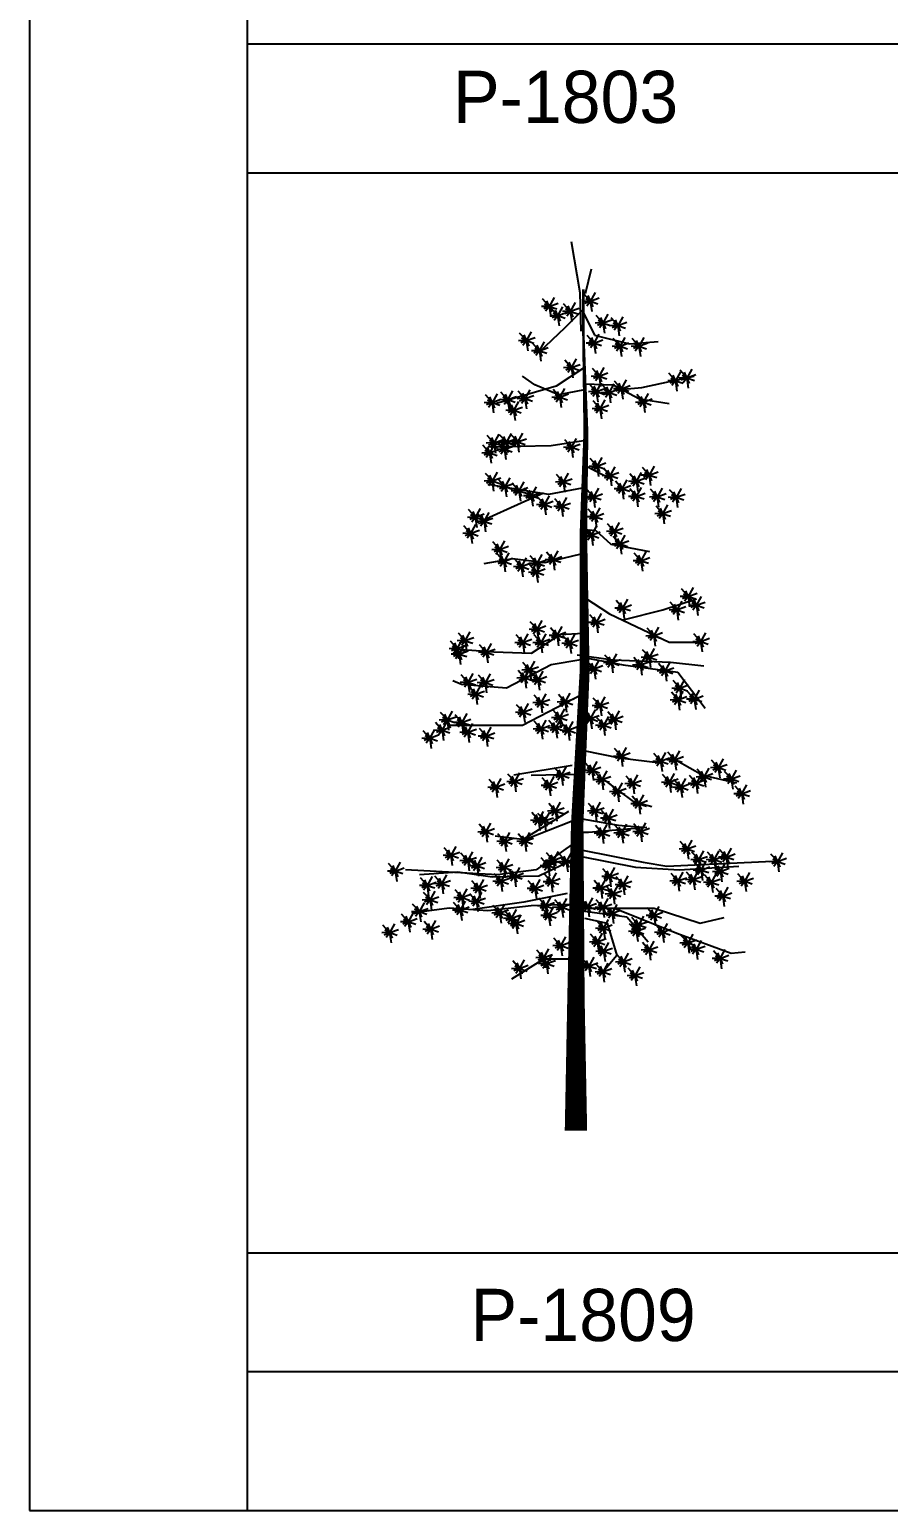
# Model space of a CAD drawing. Extents: x -74 to 94, y -49 to 40.
# Drawn here: x 67.45 to 77.32, y 3.22 to 20.23 of the extents above; entities that cross this region are included whole.
import ezdxf

# ---------------------------------------------------------------- set-up
doc = ezdxf.new("R2010")
doc.units = 0
doc.header["$LTSCALE"] = 100
doc.header["$MEASUREMENT"] = 0
doc.layers.get('0').update_dxf_attribs({"linetype": 'CONTINUOUS'})
doc.layers.add('FOLHA', color=3, linetype='CONTINUOUS')
doc.layers.add('P-ARVORE', color=2, linetype='CONTINUOUS')

# ---------------------------------------------------------------- blocks, each defined once
blk = doc.blocks.new('PINE', base_point=(834.39, 522.08))
for p, q in [((834.47, 522.02), (831.68, 525.08)), ((834.4, 522.04), (833.47, 524.29)), ((834.46, 521.96), (836.47, 525.58)), ((834.38, 522.07), (831.22, 521.96)), ((834.4, 522.02), (832.15, 521.09)), ((834.39, 522.08), (832.5, 523.01)), ((834.41, 522.02), (832.93, 520.09)), ((834.37, 522.01), (834.96, 517.91)), ((834.41, 522.07), (837.94, 523.34)), ((834.41, 522.06), (837.45, 521.02)), ((834.42, 522.03), (835.35, 519.78))]:
    blk.add_line(p, q)
blk = doc.blocks.new('PINUSV')
for p, q in [((-0.063, 11.356), (0.05, 10.708)), ((0.123, 10.695), (0.2, 11.01)), ((0.05, 10.708), (0.063, 10.211)), ((0.095, 10.493), (-0.143, 10.255)), ((0.095, 10.446), (0.238, 10.16)), ((-0.143, 10.255), (-0.476, 9.938)), ((0.238, 10.16), (0.683, 10.049)), ((0.683, 10.049), (1.048, 10.081)), ((0.111, 9.747), (-0.254, 9.509)), ((-0.254, 9.509), (-1.016, 9.287)), ((-0.524, 9.525), (-0.683, 9.636)), ((-0.222, 9.398), (-0.524, 9.525)), ((0.111, 9.461), (-0.222, 9.398)), ((0.111, 9.541), (0.476, 9.525)), ((0.476, 9.525), (0.81, 9.35)), ((0.508, 9.461), (0.841, 9.493)), ((0.841, 9.493), (1.508, 9.636)), ((0.81, 9.35), (1.191, 9.287)), ((-0.317, 8.747), (-1.127, 8.731)), ((0.095, 8.811), (-0.317, 8.747)), ((0.127, 8.493), (0.429, 8.334)), ((-0.667, 8.176), (-1.127, 8.255)), ((-0.413, 8.144), (-0.699, 8.017)), ((-0.349, 8.128), (-0.667, 8.176)), ((0.079, 8.207), (-0.349, 8.128)), ((-0.699, 8.017), (-1.191, 7.795)), ((0.063, 7.683), (0.254, 7.668)), ((0.254, 7.668), (0.445, 7.493)), ((0.445, 7.493), (0.937, 7.398)), ((-0.81, 7.303), (-1.175, 7.239)), ((-0.397, 7.255), (-0.81, 7.303)), ((0.063, 7.366), (-0.397, 7.255)), ((0.111, 6.81), (0.429, 6.604)), ((0.603, 6.525), (1.111, 6.652)), ((1.111, 6.652), (1.54, 6.794)), ((0.429, 6.604), (1.191, 6.239)), ((-0.206, 6.334), (-0.572, 6.096)), ((0.095, 6.35), (-0.206, 6.334)), ((-1.048, 6.112), (-1.445, 6.144)), ((-0.572, 6.096), (-1.048, 6.112)), ((0.016, 6.08), (0.476, 6.017)), ((1.191, 6.239), (1.619, 6.239)), ((-0.317, 5.953), (-0.889, 5.651)), ((0.063, 6.017), (-0.317, 5.953)), ((0.079, 6.048), (0.603, 5.953)), ((0.476, 6.017), (1.207, 5.985)), ((0.603, 5.953), (1.302, 5.858)), ((1.207, 5.985), (1.635, 5.937)), ((-1.461, 5.699), (-1.572, 5.747)), ((-0.889, 5.651), (-1.461, 5.699)), ((1.302, 5.858), (1.651, 5.397)), ((0.079, 5.572), (-0.683, 5.175)), ((-0.683, 5.175), (-1.619, 5.175)), ((0.095, 4.858), (0.556, 4.762)), ((0.556, 4.762), (1.079, 4.699)), ((1.286, 4.731), (1.619, 4.54)), ((-0.048, 4.667), (-0.794, 4.54)), ((-0.572, 4.54), (-0.016, 4.556)), ((1.619, 4.54), (2.048, 4.445)), ((0.365, 4.477), (0.73, 4.207)), ((0.73, 4.207), (0.968, 4.143)), ((-0.095, 4.08), (-0.683, 3.715)), ((0.079, 3.985), (0.54, 3.905)), ((-0.048, 3.953), (-0.651, 3.715)), ((0.159, 3.81), (0.032, 3.81)), ((0.905, 3.873), (0.159, 3.81)), ((0.54, 3.905), (0.905, 3.873)), ((-0.651, 3.715), (-1.032, 3.762)), ((0.014, 3.704), (-0.508, 3.334)), ((0, 3.477), (-0.476, 3.254)), ((0.048, 3.508), (0.762, 3.365)), ((0.063, 3.588), (0.857, 3.429)), ((0.857, 3.429), (1.159, 3.381)), ((1.159, 3.381), (2.508, 3.445)), ((-1, 3.27), (-2.175, 3.334)), ((-1.508, 3.302), (-2, 3.27)), ((-1.064, 3.238), (-1.508, 3.302)), ((-0.476, 3.254), (-1.064, 3.238)), ((-0.508, 3.334), (-1, 3.27)), ((0.762, 3.365), (1.318, 3.334)), ((1.318, 3.334), (2.08, 3.381)), ((-0.111, 3.032), (-0.667, 2.921)), ((-1.619, 2.842), (-2.096, 2.778)), ((-1.127, 2.81), (-1.619, 2.842)), ((-0.667, 2.921), (-1.318, 2.826)), ((-0.572, 2.873), (-1.127, 2.81)), ((-0.063, 2.889), (-0.572, 2.873)), ((0.048, 2.842), (1, 2.842)), ((0.492, 2.842), (1.286, 2.524)), ((1, 2.842), (1.587, 2.651)), ((0.079, 2.81), (0.651, 2.731)), ((0.111, 2.715), (0.397, 2.651)), ((0.397, 2.651), (0.524, 2.238)), ((0.651, 2.731), (0.921, 2.413)), ((1.587, 2.651), (1.893, 2.725)), ((1.286, 2.524), (1.984, 2.27)), ((1.984, 2.27), (2.159, 2.286)), ((-0.413, 2.191), (-0.825, 1.937)), ((-0.079, 2.191), (-0.413, 2.191)), ((0.524, 2.238), (0.349, 2.032))]:
    blk.add_line(p, q)
blk.add_lwpolyline([(0, 0, 0.286, 0.222, 0), (0, 1.683, 0.222, 0.159, 0), (0.016, 3.921, 0.159, 0.127, 0), (0.111, 5.874, 0.127, 0.0952, 0), (0.095, 7.636, 0.0952, 0.0635, 0), (0.127, 8.922, 0.0635, 0.0317, 0), (0.095, 10.16, 0.0317, 0.0317, 0), (0.095, 10.747, 0.0317, 0.0317, 0)], format="xyseb")
at = {"xscale": 0.03174999999999999, "yscale": 0.03174999999999999, "zscale": 0.03174999999999999}
for p in [(-0.341, 10.529), (0.184, 10.596), (-0.233, 10.412), (-0.072, 10.466), (0.345, 10.317), (0.535, 10.286), (-0.634, 10.093), (-0.467, 9.963), (0.23, 10.061), (0.562, 10.022), (0.804, 10.022), (-0.058, 9.747), (0.296, 9.639), (1.272, 9.58), (1.416, 9.617), (-0.651, 9.351), (-0.207, 9.37), (0.26, 9.441), (0.423, 9.429), (0.579, 9.478), (-1.07, 9.302), (-0.872, 9.339), (-0.795, 9.203), (0.306, 9.226), (0.862, 9.307), (-1.046, 8.785), (-0.89, 8.795), (-0.746, 8.799), (-1.102, 8.66), (-0.912, 8.704), (-0.058, 8.731), (0.269, 8.489), (-1.07, 8.301), (-0.907, 8.228), (-0.162, 8.287), (0.436, 8.368), (0.772, 8.296), (0.935, 8.375), (-0.728, 8.175), (-0.57, 8.111), (0.225, 8.094), (0.589, 8.201), (0.772, 8.103), (1.038, 8.097), (1.28, 8.092), (-1.285, 7.838), (-0.404, 7.999), (-0.184, 7.977), (0.243, 7.843), (1.109, 7.882), (-1.173, 7.784), (0.489, 7.657), (-1.344, 7.631), (0.197, 7.608), (0.562, 7.496), (-0.975, 7.425), (-0.921, 7.272), (-0.292, 7.294), (0.831, 7.281), (0.831, 7.281), (-0.697, 7.208), (-0.507, 7.136), (-0.499, 7.249), (1.433, 6.826), (1.538, 6.713), (0.598, 6.677), (1.289, 6.655), (-0.498, 6.407), (-0.241, 6.328), (0.262, 6.494), (0.994, 6.323), (-1.518, 6.16), (-1.415, 6.26), (-0.678, 6.237), (-0.448, 6.237), (-0.08, 6.228), (1.592, 6.25), (-1.491, 6.089), (-1.144, 6.111), (0.454, 5.981), (0.823, 5.95), (0.935, 6.049), (-0.654, 5.784), (-0.592, 5.886), (-0.485, 5.76), (0.23, 5.901), (1.138, 5.874), (-1.378, 5.728), (-1.279, 5.576), (-1.159, 5.725), (1.326, 5.654), (-0.448, 5.469), (-0.139, 5.478), (0.306, 5.432), (1.304, 5.505), (1.511, 5.515), (-1.644, 5.249), (-1.457, 5.217), (-0.673, 5.347), (-0.21, 5.279), (0.184, 5.266), (0.491, 5.254), (-1.867, 5.015), (-1.709, 5.118), (-1.382, 5.091), (-1.147, 5.042), (-0.447, 5.135), (-0.259, 5.145), (-0.101, 5.118), (0.352, 5.181), (0.578, 4.786), (1.081, 4.722), (1.261, 4.74), (1.818, 4.639), (-0.784, 4.461), (-0.186, 4.542), (0.205, 4.605), (0.331, 4.485), (0.726, 4.435), (1.193, 4.454), (1.535, 4.441), (1.634, 4.522), (1.984, 4.495), (-1.023, 4.39), (-0.344, 4.412), (0.529, 4.332), (1.337, 4.39), (2.118, 4.306), (-0.262, 4.085), (0.246, 4.085), (0.802, 4.178), (-0.479, 3.968), (-0.401, 3.959), (0.412, 3.995), (-1.152, 3.819), (-0.91, 3.698), (-0.654, 3.698), (0.334, 3.802), (0.583, 3.807), (0.825, 3.824), (-1.597, 3.519), (1.418, 3.6), (1.92, 3.497), (-2.307, 3.318), (-1.382, 3.451), (-1.264, 3.385), (-0.92, 3.362), (-0.357, 3.389), (-0.289, 3.456), (-0.123, 3.438), (1.566, 3.465), (1.598, 3.331), (1.764, 3.465), (1.845, 3.313), (2.574, 3.44), (-1.899, 3.135), (-1.714, 3.157), (-0.959, 3.188), (-0.784, 3.25), (-0.316, 3.182), (0.429, 3.25), (0.6, 3.147), (1.301, 3.192), (1.498, 3.209), (1.728, 3.174), (2.154, 3.187), (-1.862, 2.95), (-1.457, 2.981), (-1.269, 2.932), (-1.242, 3.098), (-0.523, 3.097), (0.317, 3.101), (0.475, 3.026), (1.876, 2.999), (-2.001, 2.801), (-1.476, 2.82), (-0.974, 2.784), (-0.388, 2.874), (-0.349, 2.752), (-0.183, 2.855), (0.151, 2.864), (0.344, 2.855), (0.461, 2.779), (0.997, 2.752), (-2.141, 2.671), (-1.854, 2.576), (-0.825, 2.716), (-0.766, 2.649), (0.349, 2.589), (0.771, 2.55), (0.799, 2.63), (1.104, 2.537), (-2.379, 2.532), (-0.195, 2.366), (0.273, 2.415), (1.429, 2.401), (-0.412, 2.213), (0.353, 2.293), (0.605, 2.159), (0.934, 2.311), (1.536, 2.32), (1.841, 2.203), (-0.722, 2.074), (-0.376, 2.137), (0.165, 2.105), (0.344, 2.032), (0.753, 1.983)]:
    blk.add_blockref('PINE', p, dxfattribs=at)

msp = doc.modelspace()

# ---------------------------------------------------------------- linework, layer by layer
at = {"layer": 'FOLHA', "linetype": 'CONTINUOUS'}
for p, q in [((67.447, 38.216), (67.447, 3.216)), ((69.947, 38.216), (69.947, 3.216)), ((69.947, 36.216), (69.947, 3.216)), ((69.947, 20.07), (91.947, 20.07)), ((69.947, 18.59), (91.947, 18.59)), ((69.947, 6.177), (91.947, 6.177)), ((69.947, 4.81), (91.947, 4.81)), ((67.447, 3.216), (91.947, 3.216)), ((69.947, 3.216), (91.947, 3.216))]:
    msp.add_line(p, q, dxfattribs=at)
at = {"layer": 'P-ARVORE', "linetype": 'CONTINUOUS'}
msp.add_line((69.947, 3.216), (91.947, 3.216), dxfattribs=at)

# ---------------------------------------------------------------- block references
at = {"layer": 'P-ARVORE', "linetype": 'CONTINUOUS', "xscale": 0.9, "yscale": 0.9, "zscale": 0.9}
msp.add_blockref('PINUSV', (73.726, 7.578), dxfattribs=at)

# ---------------------------------------------------------------- texts
at = {"layer": 'FOLHA', "linetype": 'CONTINUOUS'}
for s, p in [('P-1803', (72.314, 19.162)), ('P-1809', (72.515, 5.162))]:
    msp.add_text(s, height=0.6, dxfattribs=at).set_placement(p)

doc.saveas('drawing.dxf')
